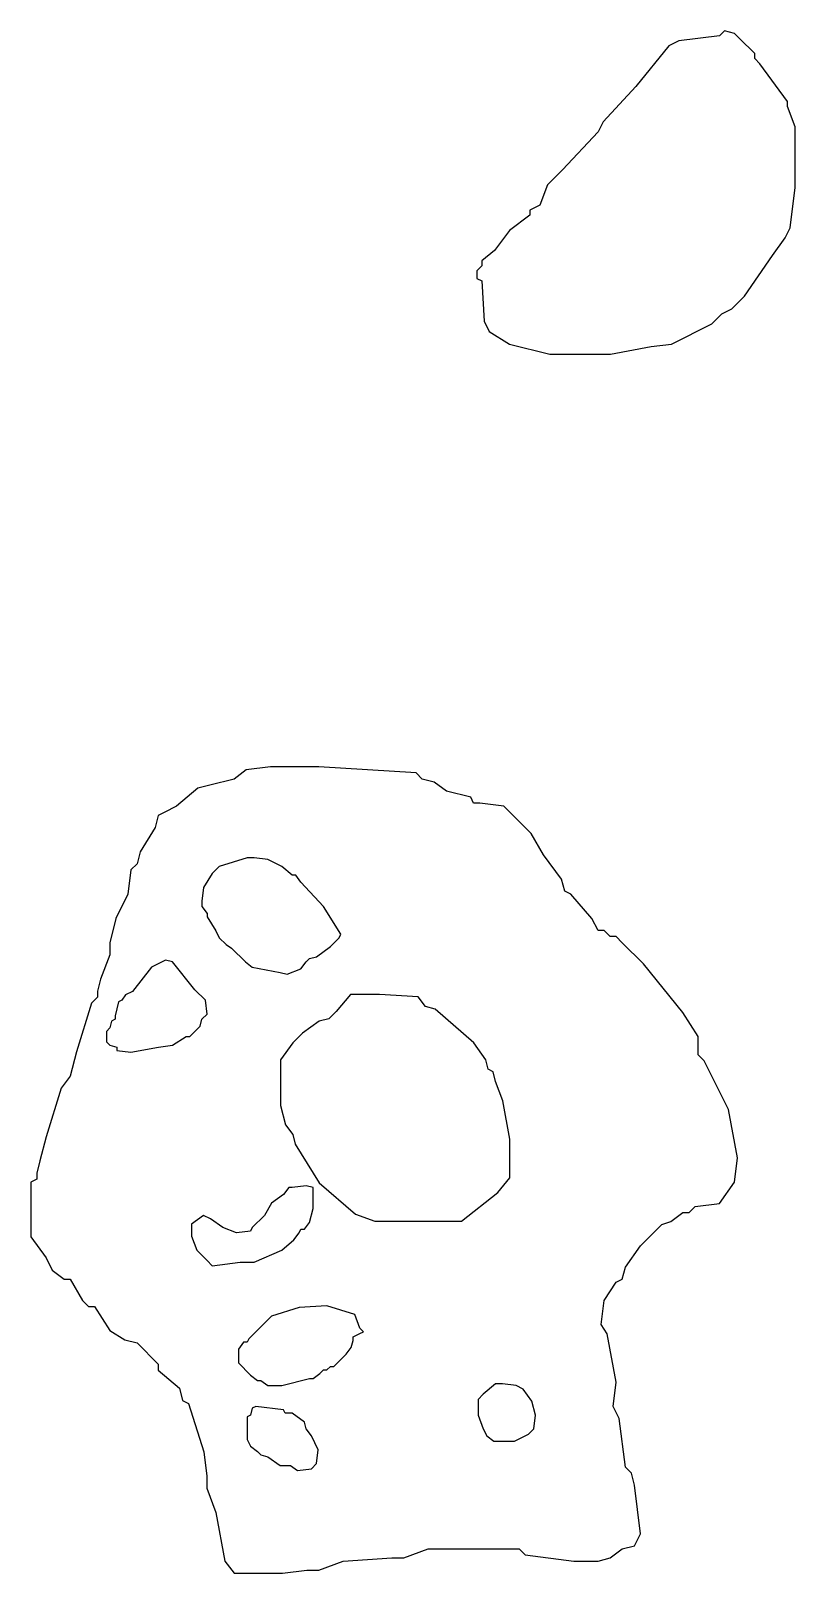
# Model space of a CAD drawing. Header units: metres. Extents: x 9.85 to 10.67, y 7.42 to 9.08.
import ezdxf

# ---------------------------------------------------------------- set-up
doc = ezdxf.new("R2010")
doc.units = ezdxf.units.M

msp = doc.modelspace()

# ---------------------------------------------------------------- linework, layer by layer
at = {"color": 31}
for points in [[(10.33, 8.81198), (10.3354, 8.80926), (10.3381, 8.76581), (10.3435, 8.75495), (10.3653, 8.74137), (10.4087, 8.73051), (10.4522, 8.73051), (10.4739, 8.73051), (10.5173, 8.73866), (10.5391, 8.74137), (10.5825, 8.7631), (10.5934, 8.77396), (10.6042, 8.77939), (10.6178, 8.79297), (10.6477, 8.83642), (10.6613, 8.85542), (10.6667, 8.86629), (10.6721, 8.90974), (10.6721, 8.95318), (10.6721, 8.97491), (10.664, 8.99663), (10.664, 9.00206), (10.6341, 9.0428), (10.6287, 9.04823), (10.6287, 9.05366), (10.6124, 9.06995), (10.607, 9.07538), (10.5961, 9.0781), (10.5907, 9.07267), (10.5472, 9.06724), (10.5364, 9.06181), (10.5011, 9.01836), (10.4657, 8.98034), (10.4603, 8.96948), (10.4223, 8.92874), (10.406, 8.91245), (10.3979, 8.89073), (10.387, 8.8853), (10.387, 8.87986), (10.3653, 8.86357), (10.349, 8.84185), (10.3354, 8.83098), (10.3354, 8.82555), (10.33, 8.82012), (10.33, 8.81469)], [(9.85096, 7.7817), (9.86725, 7.75889), (9.87377, 7.74586), (9.88681, 7.73608), (9.89332, 7.73608), (9.90636, 7.71327), (9.91287, 7.70675), (9.91939, 7.70675), (9.93569, 7.68069), (9.95198, 7.67091), (9.96501, 7.66765), (9.98782, 7.64484), (9.98782, 7.63832), (10.0106, 7.61877), (10.0139, 7.60574), (10.0204, 7.60248), (10.0367, 7.55034), (10.04, 7.52427), (10.04, 7.51123), (10.0497, 7.48517), (10.0595, 7.43303), (10.0693, 7.41999), (10.1214, 7.41999), (10.1475, 7.42325), (10.1605, 7.42325), (10.1866, 7.43303), (10.2387, 7.43629), (10.2518, 7.43629), (10.2778, 7.44606), (10.33, 7.44606), (10.3561, 7.44606), (10.3691, 7.44606), (10.3756, 7.44606), (10.3821, 7.43954), (10.4343, 7.43303), (10.4603, 7.43303), (10.4734, 7.43629), (10.4864, 7.44606), (10.4994, 7.44932), (10.506, 7.46235), (10.4994, 7.51449), (10.4962, 7.52753), (10.4897, 7.53405), (10.4831, 7.58618), (10.4766, 7.59922), (10.4799, 7.62529), (10.4701, 7.67743), (10.4636, 7.6872), (10.4668, 7.71327), (10.4799, 7.73282), (10.4864, 7.73608), (10.4897, 7.74912), (10.506, 7.77193), (10.5288, 7.79474), (10.5385, 7.798), (10.5516, 7.80777), (10.5581, 7.80777), (10.5646, 7.81429), (10.5907, 7.81755), (10.607, 7.84036), (10.6102, 7.86643), (10.6005, 7.91857), (10.5744, 7.97071), (10.5679, 7.97722), (10.5679, 7.99026), (10.5679, 7.99678), (10.5516, 8.02285), (10.5092, 8.07498), (10.4864, 8.0978), (10.4799, 8.10431), (10.4734, 8.10431), (10.4668, 8.11083), (10.4603, 8.11083), (10.4538, 8.12386), (10.431, 8.14993), (10.4245, 8.15319), (10.4212, 8.16623), (10.4017, 8.1923), (10.3886, 8.21511), (10.3658, 8.23792), (10.3593, 8.24444), (10.3332, 8.24769), (10.3267, 8.24769), (10.3235, 8.25421), (10.2974, 8.26073), (10.2844, 8.2705), (10.2713, 8.27376), (10.2648, 8.28028), (10.1605, 8.2868), (10.1084, 8.2868), (10.0823, 8.28354), (10.0693, 8.27376), (10.0432, 8.26725), (10.0302, 8.26399), (10.0074, 8.24444), (9.99434, 8.23792), (9.98782, 8.23466), (9.98457, 8.22162), (9.96827, 8.19556), (9.96501, 8.18252), (9.9585, 8.176), (9.95524, 8.14993), (9.9422, 8.12386), (9.93569, 8.0978), (9.93569, 8.08476), (9.92591, 8.05869), (9.92265, 8.04566), (9.92265, 8.03914), (9.91613, 8.03262), (9.89984, 7.98048), (9.89332, 7.95441), (9.88355, 7.94138), (9.86725, 7.88924), (9.86074, 7.86317), (9.85748, 7.85014), (9.85748, 7.84362), (9.85096, 7.84036), (9.85096, 7.78822), (9.85096, 7.78496)]]:
    msp.add_lwpolyline(points, close=True, dxfattribs=at)
at = {"color": 227}
for points in [[(10.0347, 8.13676), (10.0403, 8.1293), (10.0403, 8.12557), (10.0496, 8.11064), (10.0534, 8.10317), (10.0608, 8.09571), (10.0664, 8.09197), (10.0814, 8.07704), (10.0888, 8.07144), (10.1187, 8.06585), (10.1262, 8.06398), (10.1411, 8.06958), (10.1467, 8.07704), (10.1504, 8.08078), (10.1579, 8.08264), (10.1728, 8.09384), (10.1822, 8.10317), (10.184, 8.1069), (10.1654, 8.13676), (10.1411, 8.16289), (10.1355, 8.17035), (10.1318, 8.17035), (10.1206, 8.17969), (10.1056, 8.18715), (10.0907, 8.18902), (10.0832, 8.18902), (10.0534, 8.17969), (10.0459, 8.17222), (10.0366, 8.15729), (10.0347, 8.14236), (10.0347, 8.13863)], [(9.93208, 7.9912), (9.93581, 7.98746), (9.94327, 7.9856), (9.94327, 7.98187), (9.9582, 7.98), (9.98806, 7.9856), (10.003, 7.98746), (10.0179, 7.9968), (10.0217, 7.9968), (10.0329, 8.00799), (10.0347, 8.01546), (10.0403, 8.02106), (10.0385, 8.03599), (10.0273, 8.04718), (10.003, 8.07704), (9.99553, 8.07891), (9.9806, 8.07144), (9.96007, 8.04532), (9.9526, 8.04159), (9.94887, 8.03599), (9.94514, 8.03412), (9.94141, 8.01919), (9.94141, 8.01546), (9.93767, 8.01359), (9.93581, 8.00613), (9.93208, 8.00239), (9.93208, 7.99493), (9.93208, 7.99306)], [(10.0235, 7.78218), (10.0291, 7.76725), (10.0403, 7.75605), (10.0459, 7.75045), (10.0758, 7.75419), (10.0907, 7.75419), (10.1206, 7.76725), (10.1336, 7.77845), (10.1392, 7.78591), (10.1411, 7.78964), (10.1448, 7.78964), (10.1504, 7.79711), (10.1542, 7.81204), (10.1542, 7.82697), (10.1542, 7.83443), (10.1467, 7.8363), (10.1318, 7.83443), (10.128, 7.83443), (10.1224, 7.82697), (10.1094, 7.81764), (10.1019, 7.80457), (10.0888, 7.79151), (10.087, 7.78778), (10.072, 7.78591), (10.0571, 7.79151), (10.044, 7.80084), (10.0366, 7.80457), (10.0235, 7.79524), (10.0235, 7.78778), (10.0235, 7.78405)], [(10.0739, 7.64594), (10.087, 7.63288), (10.0944, 7.62728), (10.0982, 7.62728), (10.1056, 7.62168), (10.1206, 7.62168), (10.1504, 7.62915), (10.1542, 7.62915), (10.1616, 7.63475), (10.1654, 7.63848), (10.1691, 7.63848), (10.1728, 7.64221), (10.1766, 7.64221), (10.1896, 7.65528), (10.1952, 7.66274), (10.1971, 7.67021), (10.1971, 7.67394), (10.2045, 7.67767), (10.2083, 7.67954), (10.2045, 7.68327), (10.1989, 7.6982), (10.1691, 7.70753), (10.1392, 7.70566), (10.1094, 7.69633), (10.0851, 7.67207), (10.0832, 7.66834), (10.0795, 7.66834), (10.0739, 7.66087), (10.0739, 7.64781)], [(10.3314, 7.58996), (10.337, 7.57503), (10.3408, 7.56756), (10.3482, 7.56196), (10.3632, 7.56196), (10.3706, 7.56196), (10.3856, 7.56943), (10.3912, 7.57503), (10.393, 7.58996), (10.3893, 7.60489), (10.38, 7.61795), (10.3725, 7.62168), (10.3576, 7.62355), (10.3501, 7.62355), (10.337, 7.61235), (10.3314, 7.60675), (10.3314, 7.59182)], [(10.0832, 7.56383), (10.087, 7.55637), (10.0944, 7.55077), (10.0982, 7.54703), (10.1056, 7.54517), (10.1187, 7.53584), (10.1262, 7.53584), (10.1299, 7.53584), (10.1374, 7.53024), (10.1523, 7.5321), (10.1579, 7.5377), (10.1598, 7.55263), (10.1523, 7.56756), (10.1467, 7.57503), (10.1448, 7.58249), (10.1318, 7.59182), (10.1243, 7.59182), (10.1224, 7.59556), (10.0926, 7.59929), (10.0888, 7.59742), (10.087, 7.58996), (10.0832, 7.58809), (10.0832, 7.57316), (10.0832, 7.5657)]]:
    msp.add_lwpolyline(points, close=True, dxfattribs=at)
at = {"color": 224}
msp.add_lwpolyline([(10.1193, 7.92274), (10.1245, 7.90199), (10.1323, 7.89162), (10.1349, 7.88125), (10.1608, 7.83975), (10.1997, 7.80604), (10.2205, 7.79826), (10.3035, 7.79826), (10.3138, 7.79826), (10.3527, 7.82938), (10.3657, 7.84494), (10.3657, 7.88643), (10.3579, 7.92793), (10.3501, 7.94867), (10.3475, 7.95905), (10.3424, 7.96164), (10.3398, 7.97201), (10.3268, 7.99017), (10.2853, 8.02648), (10.2749, 8.02907), (10.2671, 8.03944), (10.2257, 8.04204), (10.2049, 8.04204), (10.1945, 8.04204), (10.179, 8.02388), (10.1712, 8.0161), (10.1608, 8.01351), (10.1427, 8.00054), (10.1323, 7.99017), (10.1193, 7.97201), (10.1193, 7.93052), (10.1193, 7.92533)], close=True, dxfattribs=at)

doc.saveas('drawing.dxf')
